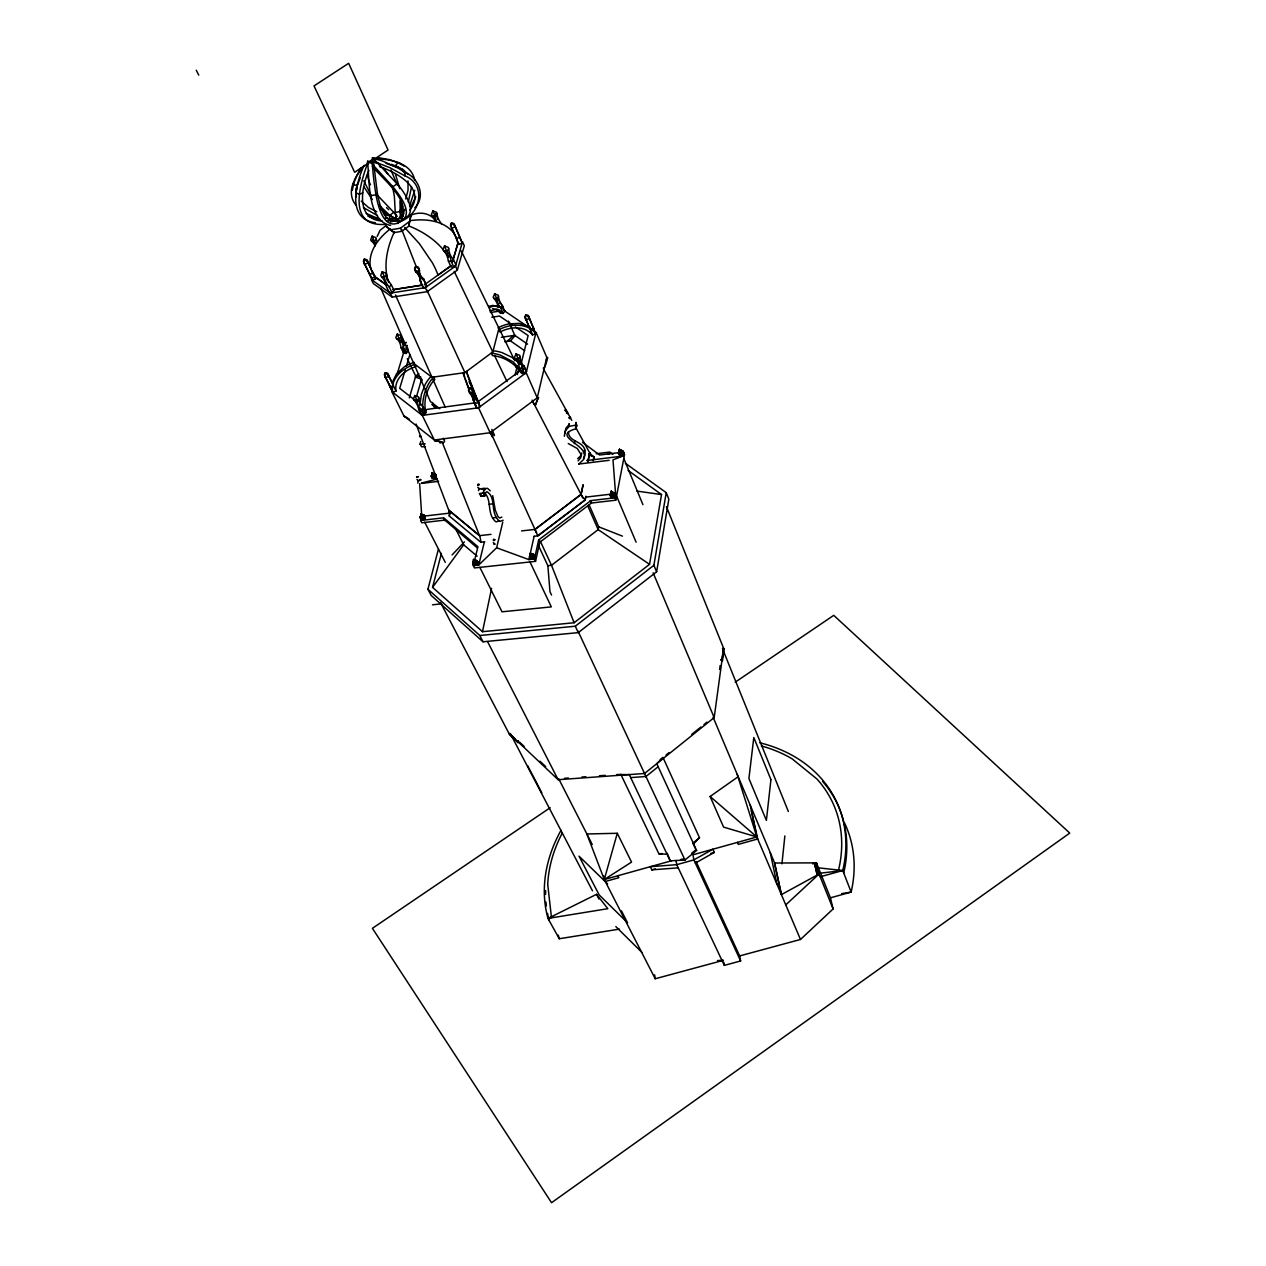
<?xml version="1.0" encoding="UTF-8"?>
<svg xmlns="http://www.w3.org/2000/svg" width="1266" height="1266" viewBox="0 0 1266 1266"><rect width="100%" height="100%" fill="white"/><g stroke="black" fill="none" stroke-linecap="round" stroke-linejoin="round"><path stroke-width="1.5" d="M611.51 497.047C609.263 496.604 611.589 489.356 612.728 493.265M564.335 436.295L565.111 431.152L568.481 427.18L569.32 423.651L568.481 427.18M565.063 433.494L565.839 428.351L569.209 424.379M408.728 226.218L411.007 215.014L408.728 226.218L401.908 231.298L394.153 232.612L390.577 229.842L400.436 228.181L408.791 221.961M503.14 520.231L500.038 521.45A18.832 6.52 82.7 0 1 497.301 518.87C490.702 511.021 496.114 497.079 486.872 491.699L485.321 492.996L484.878 495.892L481.08 496.383L481.112 494.642M568.481 431.564C567.864 442.388 584.512 440.631 585.05 451.551A18.642 12.85 14.4 0 1 584.338 456.63L583.484 458.118M531.071 557.341C527.89 551.865 533.651 553.812 534.315 558.021A2.01 1.361 -24.8 0 1 531.419 559.018M532.036 558.132L530.501 553.163L534.553 555.568M424.648 518.569C420.17 513.505 421.246 512.952 424.933 517.019M435.868 477.266L432.117 472.566L432.212 474.766A2.405 1.519 -26 0 0 432.292 477.329A2.405 1.519 -26 0 0 435.757 475.652A2.405 1.519 -26 0 0 433.763 474.022L432.102 472.756L434.191 478.295M419.932 405.088L421.325 394.501L425.186 384.484A31.413 19.306 -79.6 0 1 430.946 376.54L433.747 377.046L434.792 379.42C426.642 388.092 423.034 401.132 425.93 412.716L424.031 415.153L421.246 414.615L418.191 407.209A18.737 9.321 38.3 0 0 414.14 400.151L413.855 399.882A3.181 2.548 -15.7 0 1 413.333 398.901L414.837 395.483L416.957 400.673A15.366 7.723 37.9 0 0 421.451 409.868L424.031 415.153C421.214 405.104 423.271 394.137 427.987 384.991A31.428 19.291 -79.6 0 1 433.747 377.046M352.296 190.248L354.543 179.851L360.699 168.172M356.664 190.027L356.933 186.118M411.577 186.751L408.301 202.085M432.497 473.231C431.39 478.406 435.9 471.443 431.991 474.687M432.212 473.975L434.808 474.054M431.991 472.724L432.703 474.323L432.64 473.199M421.277 515.341C424.474 518.111 418.666 512.224 422.243 518.3A2.342 1.503 -26.6 0 0 424.601 516.132A2.342 1.503 -26.6 0 0 422.528 514.993L420.977 513.79L421.119 515.468A1.836 1.171 -26.6 0 0 421.515 517.557A1.836 1.171 -26.6 0 0 423.904 515.642A1.836 1.171 -26.6 0 0 421.167 515.499C420.439 512.303 421.673 516.496 422.733 515.009L422.971 515.816A2.469 1.583 -26.6 0 1 425.107 517.319A2.469 1.583 -26.6 0 1 421.926 519.329A2.469 1.583 -26.6 0 1 420.913 517.114L421.546 514.819M534.537 556.375L534.553 555.552A2.548 1.709 -24.8 0 0 530.596 555.236L530.865 554.508M566.646 413.048A2.421 1.519 -23 0 0 566.662 411.45L566.646 412.257A2.073 1.313 -23 0 1 566.867 413.127M423.255 516.876A1.931 1.234 -26.6 0 1 424.949 517.604A1.931 1.234 -26.6 0 1 423.667 519.361A1.931 1.234 -26.6 0 1 421.531 519.25C419.758 513.68 422.274 515.183 421.087 513.806L422.021 514.993M781.945 863.839L784.873 835.908M404.978 344.7L405.658 342.627M363.817 165.83C355.588 184.235 346.567 219.081 375.448 222.753M368.897 170.419C361.301 187.51 355.382 219.461 382.253 221.044M719.626 669.445L720.132 665.615M509.359 733.552L558.132 779.698L644.552 773.494L714.182 717.585L723.614 648.255L722.459 648.603L723.566 648.509M722.126 658.383L723.392 649.411M722.475 660.852L720.924 659.887L722.475 660.852L724.041 649.331L666.422 506.701M684.463 860.025L684.605 859.06L681.108 859.266M699.497 837.744L692.85 843.172L693.578 843.821L699.497 837.744L662.988 757.464L656.785 763.683L696.616 850.451L684.969 860.01L670.22 860.848L667.229 853.284M420.454 479.387L418.587 481.143L416.941 479.403M578.657 464.211L583.642 459.431A18.658 12.834 14.4 0 0 584.338 454.352C583.389 443.875 552.103 435.551 575.998 428.747L575.951 422.401L576.726 425.93L574.922 425.566M614.944 496.225L611.241 491.319L610.687 494.816M645.438 776.549L645.597 775.567L646.325 776.216M644.03 773.542L644.188 772.561M438.432 549.112L427.924 589.244L431.184 595.447L483.026 641.783L578.277 632.62L656.627 571.805L668.844 499.184L666.232 492.664L625.436 463.324M656.627 571.805L653.889 565.301L666.232 492.664M441.407 553.384L432.561 587.361L482.504 631.702L574.115 622.745L649.537 564.32L661.532 494.563L628.063 470.398M392.238 382.538L396.527 373.85L404.202 366.934A31.001 24.814 -15.9 0 1 414.188 362.377M477.235 547.877L444.841 520.104L421.8 522.795L420.629 520.5L443.686 517.794L477.947 546.738L473.278 565.617L474.449 567.943L535.55 561.36L539.775 542.291L591.428 503.029L615.751 500.197L614.738 497.807L615.545 493.613L612.997 459.827L622.825 456.077L623.6 452.041L599.609 455.016L582.455 442.261M615.751 500.197L624.581 454.431L623.6 452.041M589.006 504.628L598.707 526.83L598.169 529.631L551.501 565.285L547.861 565.68L538.382 545.393M591.364 503.393L590.399 500.656L614.738 497.807M533.872 536.357L537.813 535.85L585.161 499.928L585.731 497.127L615.545 493.613M593.374 459.716L593.912 457.073L589.165 453.608M521.576 530.897L534.964 529.425L581.062 494.405L583.009 484.941M587.709 462.232L589.655 452.769L575.555 427.18M490.907 432.909L534.948 529.378A19.924 1.139 67.9 0 1 537.797 535.914L585.161 499.928L585.936 496.209M593.232 460.792L593.991 457.073A19.338 14.812 -21.4 0 1 589.798 452.737L587.82 462.217M482.504 631.702L491.588 588.326M583.088 484.941L581.11 494.42L582.613 497.839M414.742 190.28L409.583 205.962M415.786 196.8L410.864 206.944M404.851 209.175L401.48 219.097L402.81 215.853M535.55 561.36L534.426 559.002L538.667 539.933L590.32 501.02M473.278 565.617L478.722 565.032L496.636 547.782L528.887 559.604L534.125 536.262M493.914 544.507L494.31 543.557M537.243 397.856L546.77 357.376L536.024 332.278L526.197 372.71L537.243 397.856L490.148 432.735L434.349 440.014L403.965 416.023L391.811 391.621L422.274 415.375L434.349 440.014M496.636 547.782L502.76 522.162M478.722 565.032L484.387 541.895M514.977 375.29L517.319 365.842M517.272 374.578L518.68 368.912L515.468 366.649M521.07 363.943L528.128 335.553L515.389 326.897M583.927 452.642L584.639 449.841M574.353 443.606L575.065 440.805M575.998 428.747L576.837 425.202M484.767 541.848L480.843 542.291L449.256 515.99L450.205 512.319M413.713 363.389L431.975 377.284L464.939 372.615L492.806 351.932L498.978 328.258L461.188 250.779M425.423 446.661L421.673 446.819L420.059 444.192L420.787 441.454M420.629 520.5L421.372 517.762M671.534 860.769L604.278 879.538L586.87 833.977L617.286 833.281L604.278 879.538L655.218 978.76L723.392 960.324L717.505 960.562M432.117 474.576L431.516 476.633L432.671 478.057M457.311 270.149L464.321 245.81L462.533 241.743L455.491 266.082L425.344 287.619L390.292 293.111L371.397 279.58L373.328 283.568L392.223 297.13L427.228 291.671L457.311 270.149L455.491 266.082M457.754 243.737L452.468 261.888L457.754 243.737A30.495 25.605 -17.8 0 0 456.852 239.242M416.688 395.957L421.61 379.12L415.311 377.141L416.213 375.606L420.945 377.157M409.314 397.872L415.723 376.097L418.856 373.818M473.88 560.917L475.557 561.36A2.548 1.693 -26.1 0 1 477.773 563.196A2.548 1.693 -26.1 0 1 474.085 564.984C471.807 561.487 474.022 557.214 477.63 561.819M360.319 177.62L355.841 189.235L356.221 196.99M405.326 369.672L399.708 388.361L414.821 400.056M406.449 365.937L409.82 354.717M397.318 373.486L403.917 351.742M484.878 495.892L483.121 493.044L484.593 488.265L480.795 488.755M395.657 221.234L396.021 214.998L396.321 219.176L399.66 218.607M377.173 236.441L380.069 230.285L385.893 225.759M392.935 220.98L389.153 218.876L390.181 215.726L384.453 214.413M397.445 222.041C419.663 217.926 428.351 185.137 404.661 175.721L405.69 172.587L398.537 168.346L382.364 160.94L372.267 158.028L374.926 158.614L373.043 158.978L375.195 160.133C371.255 153.803 372.489 166.827 372.821 169.834C373.359 176.385 374.119 182.905 375.163 189.378C376.698 201.531 382.68 232.501 400.23 221.756L397.445 220.237L390.434 221.946M405.737 198.952L408.032 190.264L408.016 180.896M390.593 225.411C366.998 221.234 369.561 178.569 367.631 162.665M353.831 181.813C350.112 189.409 350.334 198.873 356.189 205.361M357.724 183.301L357.044 185.2L352.739 184.931L357.186 175.151L364.149 165.34M402.208 216.486L401.132 218.939M546.342 360.019C549.95 351.125 545.124 367.377 544.333 367.884L543.288 368.169M612.317 492.822L611.304 491.303L613.124 497.396M613.124 493.598L612.016 492.3M368.169 164.358L369.435 161.557L373.581 158.582C389.105 159.073 411.007 161.874 414.726 180.152M619.565 454.921C617.428 449.81 620.91 447.531 622.967 454.178M533.35 555.948A1.915 1.282 -24.8 0 0 531.831 554.239C527.289 556.344 535.787 556.075 531.134 553.733M401.338 218.322L403.648 213.432L402.999 216.28M394.486 231.662C387.823 245.778 383.946 261.951 387.143 277.491A30.748 19.433 -82.6 0 0 388.599 282.207M473.104 562.088C473.848 559.066 475.715 560.047 473.769 561.107M421.103 515.389L421.056 515.99A2.437 1.567 -26.6 0 0 421.625 518.68A2.437 1.567 -26.6 0 0 424.806 516.101A2.437 1.567 -26.6 0 0 421.167 515.927M402.651 206.152L399.819 211.074L402.968 212.451M431.627 475.051L433.51 473.737M407.367 345.428L405.911 348.245L406.212 353.467L403.569 353.008L401.037 347.786A14.781 9.4 -80.6 0 0 396.638 338.702L396.353 338.433A3.07 2.516 -15.4 0 1 395.847 337.468L397.16 334.208L399.281 339.161A14.796 9.384 -80.6 0 1 403.68 348.229L406.212 353.467L408.079 351.125L407.573 347.612M409.852 210.093C426.8 188.713 397.002 172.651 379.594 166.526M414.821 207.782C425.993 196.547 418.856 178.49 405.69 172.587M442.356 442.23L440.125 442.989L438.416 440.932M432.561 587.361L463.657 544.823L455.713 528.903M399.534 221.376L397.92 221.977M521.766 373.375L519.392 367.979A18.927 11.204 -80.2 0 0 515.262 358.61L514.977 358.341A3.197 2.564 -19.7 0 1 514.502 357.329L515.99 353.958L519.566 355.224A3.197 2.564 -19.7 0 1 519.978 356.252L519.994 356.648A15.303 8.957 -80.6 0 0 524.108 366.016L526.482 371.413L524.63 373.866L521.766 373.375C515.183 363.722 504.264 356.664 492.521 355.635L491.398 353.293L493.281 350.872A31.476 16.727 37.5 0 1 502.317 352.739L511.812 357.297L520.294 363.864M524.599 367.124L522.731 369.577A31.144 18.436 -80 0 0 521.924 366.554L521.671 365.605A18.958 11.188 -80.2 0 0 518.126 359.101L516.069 353.847L516.639 355.018M506.178 342.231L513.173 335.648M519.994 356.648L518.126 359.101L515.262 358.61M494.674 293.839L498.092 295.168A3.086 2.532 -20 0 1 498.503 296.181L498.519 296.56A18.262 10.144 38.2 0 0 500.94 303.46L504.897 311.151L503.124 313.43L500.339 313.003L496.193 309.363L492.632 308.603M421.451 409.868L423.35 407.43A15.35 7.738 38 0 1 418.872 398.236L418.84 397.856A3.181 2.548 -15.7 0 0 418.381 396.844L414.757 395.593L415.707 396.923M489.689 310.835L497.237 309.205L503.124 313.43L500.798 308.097L502.57 305.818M424.157 412.938L422.274 415.375L478.532 407.779L526.197 372.71M425.075 411.767L426.911 409.409L474.956 402.889M418.872 398.236L416.957 400.673L414.14 400.151M498.519 296.56L496.731 298.839L493.677 298.159A3.086 2.532 -20 0 1 493.202 297.162L494.626 293.807M418.271 480.368L417.812 483.137M397.872 334.968L397.223 334.113L400.689 335.443A3.07 2.516 -15.4 0 1 401.148 336.44L399.281 339.161L396.638 338.702M501.922 517.114L499.722 517.968A13.388 4.637 82.8 0 1 497.775 516.132L495.307 510.214L492.696 495.702M499.405 520.69L496.288 521.909A18.816 6.552 82.7 0 1 493.534 519.345C487.252 511.401 491.794 499.12 484.055 492.316M453.877 267.253L455.855 264.816L453.26 259.008A15.888 9.748 -82.9 0 1 448.718 248.896L448.702 248.468A3.307 2.769 -18.5 0 0 448.243 247.361L444.508 245.921L443.021 249.544A3.307 2.769 -18.5 0 0 443.543 250.636L443.844 250.937A19.639 12.201 -82.4 0 1 448.386 261.049L451.012 266.857L453.877 267.253L451.266 261.445A19.655 12.201 -82.4 0 0 446.724 251.333L444.524 245.873L445.015 246.648M618.963 451.503L619.533 453.465A2.152 1.393 -22.1 0 0 620.467 455.285A2.152 1.393 -22.1 0 0 623.268 453.924A2.152 1.393 -22.1 0 0 622.065 452.263M448.718 248.896L446.724 251.333L443.844 250.937M392.049 292.857L394.027 290.436L391.289 284.692A15.952 8.482 39.8 0 1 386.526 274.706L386.494 274.295A3.292 2.754 -15.4 0 0 386.003 273.187L382.221 271.779L380.781 275.323A3.292 2.754 -15.5 0 0 381.335 276.399L381.652 276.7A19.465 10.207 40.1 0 1 386.431 286.686L389.184 292.414L392.049 292.857L389.295 287.113A15.967 8.466 39.8 0 1 384.516 277.112L382.205 271.715L382.933 272.744M389.295 287.113L391.289 284.692M386.526 274.706L384.516 277.112L381.652 276.7M532.638 559.176L532.021 558.148M376.287 239.1L374.277 241.474L371.223 240.809A3.228 2.722 -15.2 0 1 370.685 239.749L372.109 236.156L375.765 237.612A3.228 2.722 -15.1 0 1 376.255 238.688L376.287 239.1A19.037 12.169 -83.3 0 0 376.714 241.126M372.536 239.923L371.539 241.11A15.572 10.081 -82.8 0 1 375.053 246.015M404.661 175.721L389.691 167.587L372.362 160.94L373.802 164.548L377.363 193.271L376.081 194.742L370.97 195.629M401.544 218.796L402.272 217.974M479.134 488.36L478.485 490.67M475.763 565.285L475.035 564.367M611.177 491.335L612.269 492.474A1.883 1.25 -22.5 0 1 614.089 493.234A1.883 1.25 -22.5 0 1 612.934 494.943A1.883 1.25 -22.5 0 1 610.734 494.864A1.883 1.25 -22.5 0 1 612.238 492.569L612.554 492.822A2.516 1.677 -22.5 0 1 614.706 494.959A2.516 1.677 -22.5 0 1 611.763 496.414A2.516 1.677 -22.5 0 1 610.196 494.816A2.516 1.677 -22.5 0 1 612.554 492.854M611.399 492.775L611.098 493.424A2.421 1.598 -22.5 0 0 611.7 496.019A2.421 1.598 -22.5 0 0 614.754 493.471A2.421 1.598 -22.5 0 0 610.972 493.313L612.712 493.297M612.158 492.996L611.304 493.075M613.092 493.645L611.082 494.088L611.573 492.395M619.66 450.728L618.947 451.519M452.089 554.935L464.4 541.911M566.472 412.431L566.472 412.431A1.899 1.203 -23 0 1 566.677 413.238M433.589 474.465L432.212 474.766M422.876 519.535L422.227 518.3A2.342 1.503 -26.6 0 1 420.154 517.161A2.342 1.503 -26.6 0 1 422.496 515.025L421.087 516.022M477.868 484.387C476.285 487.078 481.571 483.913 478.231 484.182M419.647 435.646L419.632 436.754L420.961 436.2M696.063 861.529L739.66 955.925L800.476 939.467L833.107 908.956L830.433 897.831L816.412 862.858L814.418 862.858L817.219 875.043L819.07 874.015L816.412 862.858L774.476 863.032L781.391 894.619L819.07 874.015L833.107 908.956M785.759 904.889L819.07 874.015M406.149 342.279L403.142 346.694L403.569 353.008M691.663 853.284L695.889 849.803L696.616 850.451M660.219 759.695L662.988 757.464M666.027 755.027L669.065 752.59M691.837 734.296L700.953 726.985M703.991 724.548L707.029 722.111M658.162 766.705L645.961 776.517L630.674 777.593M578.087 460.871L580.493 458.086A13.261 9.131 14.3 0 0 580.983 454.478L577.296 448.496L568.26 443.543M517.493 741.686L518.348 741.021M440.426 602.394L509.723 734.866L517.952 742.572L518.807 741.908L517.572 740.752M390.355 228.861C379.214 237.502 368.659 250.478 370.163 265.417A30.463 25.557 -16.3 0 0 376.16 277.602L386.921 285.309L376.144 277.602M509.423 734.138L510.261 733.473L510.736 734.359M427.924 589.244L479.814 635.5L575.286 626.227L653.889 565.301M438.147 441.201C428.494 440.995 441.296 439.903 443.1 443.147L444.619 441.328L443.274 438.242M478.437 401.464L519.202 371.508M402.224 216.106L398.173 219.05C415.77 204.934 381.81 178.3 372.331 166.273M379.088 205.171L389.738 215.315L393.773 212.371L397.207 216.375M373.676 165.656L392.919 186.782L397.049 183.792C404.234 191.704 419.995 214.492 402.319 218.986M401.243 217.736L400.183 218.512L400.388 210.061L401.053 211.469M424.458 284.755L451.408 265.512L437.957 275.118A33.233 8.704 54.9 0 0 432.339 262.742L419.299 243.547L404.614 227.453M800.476 939.467L756.846 836.968L723.582 827.109L710.115 796.488L737.999 776.818M369.213 162.048L367.631 163.156C359.829 184.599 346.821 227.374 385.655 224.351M550.14 807.74L372.41 928.326L551.549 1202.7L1069.738 833.091L833.74 615.339L735.23 682.168M367.377 163.789L354.654 172.271L314.015 85.914L348.656 63.3L388.061 150.021L375.322 158.503M530.802 554.65L531.799 554.239M619.834 449.936L622.698 450.949L623.188 452.31M473.12 562.072L474.212 563.56A1.994 1.329 -26.1 0 0 474.861 565.332A1.994 1.329 -26.1 0 0 477.472 564.066L473.5 559.445L475.066 564.367M474.07 560.411L473.69 560.949A1.899 1.25 -26.1 0 0 474.164 563.259A1.899 1.25 -26.1 0 0 476.617 561.234A1.899 1.25 -26.1 0 0 473.753 561.075L474.718 561.708L475.051 560.537M432.386 474.133L432.735 473.911A1.804 1.139 -26 0 1 434.982 474.687A1.804 1.139 -26 0 1 432.466 476.269A1.804 1.139 -26 0 1 432.292 474.307M537.512 399.439C540.851 393.615 535.423 402.477 536.183 404.519L533.983 404.25L532.511 401.195M695.335 863.08L714.309 852.429L712.869 849.233L693.863 859.899L676.724 864.678L650.281 866.704L651.816 869.853L678.228 867.843M577.66 458.688L581.189 455.285A13.246 9.131 14.3 0 0 581.759 452.911M489.372 307.86C494.389 304.267 501.842 305.723 504.897 311.151M536.104 403.221L536.974 400.958M619.47 929.117L559.24 938.739L547.988 918.42L596.523 894.334L607.854 908.687L547.988 918.42A156.082 122.849 -24.8 0 1 561.012 830.306M485.115 489.72L481.207 489.119L487.489 488.296L490.274 490.86M409.773 215.821C417.827 211.517 428.984 212.182 434.808 219.841M451.867 228.56A19.528 0.807 67.6 0 1 456.346 238.641L458.909 244.449L462.28 243.056L454.51 224.747A3.292 2.026 -83.3 0 0 454.051 223.623L451.471 222.895L451.123 227.215A3.292 2.026 -83.3 0 0 451.63 228.291L455.222 226.804A3.292 1.836 40.1 0 0 454.763 225.712L451.487 222.927L450.427 225.126A3.292 1.852 40.1 0 0 450.933 226.234L451.202 226.598M369.561 274.58L372.916 273.187L375.67 278.9L372.315 280.292L369.561 274.58A15.825 1.329 67.3 0 0 364.766 264.673L364.212 262.663A19.227 1.583 67.3 0 0 365.083 264.626M456.346 238.641L459.716 237.248M372.315 280.292L371.761 278.283L375.116 276.906L372.362 271.193M415.39 270.117L416.008 272.127A19.528 16.252 -16.2 0 1 420.692 282.191L423.382 287.968L426.864 286.527L423.54 278.726A15.888 13.246 -17.8 0 1 418.872 268.661L418.793 268.202A3.339 2.089 -82.5 0 0 418.302 267.094L415.644 266.414L414.568 268.645A3.339 1.804 39.8 0 0 415.106 269.737L415.39 270.117A19.512 16.236 -16.1 0 1 416.087 270.797M390.165 387.127L393.394 385.814L395.989 391.052L392.776 392.365L390.165 387.127A15.097 1.44 67.5 0 0 385.639 378.043L384.817 375.638A3.133 1.567 38.8 0 1 384.294 374.641L385.196 372.742L387.76 373.217A3.133 1.994 -80 0 1 388.235 374.23L388.884 376.714A15.097 1.408 67.5 0 1 393.394 385.814M527.985 324.27L530.232 329.54L533.477 328.211L528.666 316.437A3.149 1.852 -81.3 0 0 528.254 315.392L525.881 314.838L524.757 316.832A3.149 1.741 37.9 0 0 525.216 317.845L525.881 319.174M468.705 388.852L465.334 379.753A31.634 1.899 67.7 0 1 463.087 372.9L466.442 371.524L480.051 406.655L476.665 408.032L473.5 400.578A18.927 15.018 -17.1 0 0 471.015 393.267M469.164 391.289L468.895 390.941A3.228 1.677 37.7 0 1 468.404 389.912L469.464 387.997L469.116 392.159A3.212 1.946 -79.9 0 0 469.607 393.156L473.199 391.685A3.212 1.662 37.7 0 0 472.756 390.672L469.528 387.966L472.028 388.425A3.228 1.946 -79.9 0 1 472.487 389.453L473.231 391.985A15.429 12.249 -18.4 0 0 477.567 401.29L480.051 406.655L478.421 402.414M478.073 402.382L474.687 403.775A31.049 24.592 -16.6 0 0 474.07 400.958L474.022 400.831M400.388 221.645C414.789 214.065 399.486 195.091 392.919 186.782M362.804 192.891L359.196 194.22L356.062 192.843M621.068 451.44C618.631 447.784 619.897 453.798 620.973 450.585M619.849 450.395L619.517 449.446L620.071 451.076L620.039 450.269M611.652 492.711L612.507 492.537M531.229 554.935C529.251 550.71 532.638 556.676 531.309 553.812M421.372 483.09L437.387 479.007M488.771 306.309L493.107 305.391L498.488 307.052M812.677 863.903L816.412 862.858L819.007 874.078M680.269 860.279L685.317 859.725M605.275 881.5L618.821 877.718L617.824 875.755M651.816 869.853L655.345 868.872M710.701 853.426L714.309 852.429M820.273 876.784L842.76 870.517L851.148 892.087L830.749 897.736M547.988 918.42L553.511 916.885M477.361 564.256L477.535 564.209A1.994 1.329 -26.1 0 0 476.491 562.405M530.802 554.239L529.9 557.341L531.071 558.702M473.927 564.984L474.164 564.921A2.548 1.693 -26.1 0 1 474.022 562.104M676.028 860.516L676.724 864.678L724.31 965.372L740.626 960.973L739.66 955.925M421.341 519.282L421.578 519.234A1.931 1.234 -26.6 0 1 421.404 518.443M432.466 478.026L432.703 477.978A1.899 1.203 -26 0 0 435.963 476.823M568.592 426.452L575.239 425.218M367.156 162.143L372.267 161.225M390.909 218.369L396.321 219.176L395.261 212.371L400.262 211.517L399.945 200.819M838.931 871.135L842.76 870.517A156.082 122.849 -24.8 0 0 759.837 742.794M841.668 893.606L851.148 892.087A154.405 122.77 -24.8 0 0 844.469 822.805M393.077 289.708L422.607 285.04L393.109 289.677M490.385 312.512L500.038 311.056M491.841 317.212L499.548 316.057L512.224 324.729M501.352 337.278L514.756 335.316L527.558 344.146M504.723 341.725L510.467 340.886L524.678 350.745M387.285 221.012L392.112 220.347L388.978 218.955L392.539 220.078M410.2 220.601C424.711 218.67 441.692 220.094 452.342 231.282A30.495 25.605 -17.8 0 1 456.346 237.818M483.121 493.044L479.323 493.534L481.08 496.383M480.684 496.019L484.482 495.528M489.119 504.279L492.885 503.789M596.159 453.75L609.737 452.057L612.886 454.304M586.712 460.539L622.825 456.077M492.68 517.936L496.446 517.462M421.531 483.422L438.622 481.317M578.752 464.052L609.183 460.302M819.561 873.271L842.76 870.517L817.029 867.685M423.635 516.18L450.016 513.078M416.039 424.031L448.734 510.166L479.545 535.645L491.002 534.347M528.887 559.604L534.426 559.002M432.481 604.8L441.581 603.85M619.438 449.446L620.562 450.348M620.245 450.459C622.761 452.595 617.998 452.279 619.644 449.256M620.229 451.677L619.39 449.319M612.269 492.553L611.351 491.43L612.301 492.411M495.228 544.158L493.297 542.703M508.41 341.06L510.467 340.886L515.23 335.458M473.737 559.493L475.747 561.329L473.579 562.104M564.478 778.289L568.371 778.004M581.949 777.023L585.841 776.754M599.419 775.773L605.243 775.362M616.89 774.523L629.249 774.602L670.22 860.848M420.059 444.192L425.154 443.86M620.767 774.238L658.874 853.775L662.213 853.585M419.821 479.64L421.103 479.893M658.874 853.775L667.087 854.249M409.472 419.299L403.965 416.023L406.956 418.002M378.012 157.633L389.691 159.674L401.211 163.915M435.583 213.653L437.007 213.827A19.212 10.84 40.1 0 0 441.486 223.845M436.454 221.059A19.227 10.824 40.1 0 1 435.093 216.154L432.877 210.884L431.421 214.413A3.228 2.738 -18.7 0 0 431.928 215.489L435.093 216.154L436.992 213.416A3.228 2.738 -18.6 0 0 436.533 212.308L432.845 210.836L433.478 211.944M479.545 489.182L477.788 487.347M448.386 261.049L451.266 261.445M636.893 491.081L661.532 494.563M379.12 219.635L367.979 216.249M524.108 366.016L522.035 365.668L522.668 366.317M401.037 347.786L403.68 348.229M519.392 367.979L522.257 368.469L524.63 373.866L512.952 361.76L500.434 355.176A31.492 16.711 37.5 0 0 491.398 353.293M376.904 157.981L380.338 158.82M372.267 158.028L375.559 158.614M620.277 450.237L621.1 450.554M421.974 410.944L419.173 410.421A30.606 15.176 38.4 0 0 418.413 407.969L418.413 407.969M434.808 474.054L435.646 474.418A2.31 1.456 -26 0 1 434.365 476.586A2.31 1.456 -26 0 1 431.564 476.617M386.067 163.33L402.461 168.995L408.206 174.518M531.467 554.049L532.337 554.318M473.547 559.588L473.547 562.072M372.948 162.19L378.803 163.662L380.227 166.764M369.878 161.969L372.932 162.665L374.04 167.397M385.323 217.989L389.153 218.876M565.57 410.437L566.377 410.817A2.39 1.503 -23 0 0 565.19 410.39M612.712 492.648L614.991 494.357M379.642 219.145L366.254 213.479M394.217 220.743L389.137 219.002M391.416 164.279L398.521 167.128M408.554 225.807C423.002 231.52 436.659 240.429 445.901 253.089M598.707 526.83L622.445 536.135M367.631 160.798L371.571 163.599M377.521 215.631L363.421 207.592M376.777 211.739L368.501 207.497L361.269 201.152M390.181 215.726L396.321 219.176L389.738 215.315M530.375 327.182L519.218 323.352L508.552 323.969A31.08 24.956 -19.6 0 0 498.155 327.783L499.975 332.088C509.881 326.612 524.662 325.409 532.543 334.92L535.787 333.591L533.239 329.461M611.241 491.525L611.225 492.79M649.537 564.32L598.169 529.631L587.693 505.735M503.9 310.471L526.387 325.742M619.296 453.165L619.739 453.608A1.962 1.282 -22.1 0 0 621.036 455.238A1.962 1.282 -22.1 0 0 623.188 453.212M589.228 453.608L593.991 457.073M404.44 166.321L398.03 162.602L395.34 165.814L399.281 167.682L405.025 173.189M439.761 408.712L430.408 401.544L380.844 288.332M431.864 404.55L436.533 408.143M390.039 229.368L385.544 225.902L394.153 232.612M449.256 515.99A19.243 14.67 -15.4 0 0 448.75 510.182L479.513 535.692A19.702 11.695 -76.8 0 1 480.843 542.291M463.657 544.823L477.155 556.201M474.291 560.332L473.5 559.445L474.038 560.031M710.115 796.488L756.846 836.968L692.945 854.787L693.863 859.899L740.626 960.973M393.773 212.371L376.287 194.062M388.251 215.742L380.259 208.384M531.435 554.239L530.581 553.305L531.214 554.935M519.788 742.367L524.108 746.402M539.949 761.214L545.709 766.595M515.294 739.075L511.195 735.245L592.504 890.853M386.51 207.608L388.741 209.745M607.585 883.842L579.005 856.148L599.198 894.951L627.54 922.724L621.464 910.887M615.814 926.57L641.846 952.317M383.835 168.457L387.807 173.853M530.486 331.375L532.543 334.92L530.232 329.54M397.049 183.792L373.707 158.851M372.346 199.569L363.88 186.703M417.036 376.73L416.213 375.606M621.242 455.127L620.245 451.661M524.741 368.865L526.482 371.413M371.223 195.613L363.801 180.753M530.881 555.869A2.579 1.725 -24.8 0 0 531.024 558.749A2.579 1.725 -24.8 0 0 534.743 556.961A2.579 1.725 -24.8 0 0 532.464 555.094L532.005 554.271A1.915 1.282 -24.8 0 0 530.201 556.613A1.915 1.282 -24.8 0 0 533.318 555.98M390.909 169.945L397.429 185.2M385.086 375.986A18.357 1.725 67.5 0 0 388.63 383.313L392.776 392.365C390.561 382.886 397.113 373.85 404.772 368.992A31.033 24.829 -15.9 0 1 414.773 364.418L415.802 366.744C405.294 369.593 393.884 379.072 395.989 391.052M543.589 369.15L571.789 420.344M501.368 304.156L501.447 304.283A30.004 16.743 38.1 0 0 503.045 306.91M517.145 741.085L517.952 742.572M596.523 894.334L598.945 899.002M527.653 765.693L541.785 792.753M510.245 734.628L510.704 735.514M532.1 400.119L581.062 494.405M388.931 383.867L388.978 383.978A29.973 2.801 67.5 0 0 390.134 386.146L390.703 388.203M479.814 635.5L483.026 641.783M532.195 554.397L530.549 555.173A2.548 1.709 -24.8 0 0 531.229 558.179A2.548 1.709 -24.8 0 0 534.505 555.457M558.67 778.701L592.251 844.501M196.262 70.216L198.762 75.137M487.584 641.64L558.132 779.698M424.711 522.193L445.268 562.357M443.559 518.3L444.714 520.611M494.895 294.234L496.731 298.839A18.278 10.144 38.2 0 0 500.798 308.097M448.75 510.182L450.411 513.505M479.877 567.358L502.001 611.81L551.311 606.889L530.011 561.962M617.286 833.281L631.544 862.099L604.278 879.538L603.787 876.04M372.995 237.533L372.157 236.156L374.277 241.474A15.588 10.081 -82.8 0 1 375.464 242.566M499.817 329.967L514.819 360.731M423.35 407.43L425.93 412.716M371.761 278.283L369.007 272.586A19.227 1.583 67.3 0 1 365.526 265.575M407.288 358.705L415.723 376.097M454.193 271.351L492.806 351.932M494.484 355.43L507.049 381.652M390.292 293.111L392.223 297.13M400.436 228.181L401.908 231.298M551.533 595.067L549.982 591.744L547.861 565.68M578.008 631.101L684.969 860.01M575.286 626.227L578.277 632.62M478.532 407.779L490.148 432.735M536.547 532.812L534.964 529.425L581.11 494.42A19.781 10.191 35 0 0 585.161 499.928M540.487 541.595L551.501 565.285L574.115 622.745M539.142 539.87L540.25 542.228M538.667 539.933L539.775 542.291M473.5 400.578L476.665 408.032L470.319 392.397M418.872 268.661L419.505 270.671A15.904 13.246 -17.8 0 0 424.173 280.736L426.864 286.527M425.344 287.619L427.228 291.671M472.835 393.425A15.414 12.233 -18.4 0 0 476.886 399.201L479.371 404.55M417.891 273.045A19.512 16.236 -16.1 0 1 420.059 280.166L423.382 287.968M463.087 372.9L464.179 375.274M692.85 843.172L695.129 848.157M491.825 429.396L494.468 435.615L492.3 431.928L490.369 433.194L492.553 436.881L490.622 432.212M426.927 290.136L464.939 372.615M468.99 381.43L478.738 402.556M454.779 234.796L451.645 227.627M498.851 329.793A31.112 24.972 -19.6 0 1 509.264 325.963C518.522 324.001 529.774 325.552 535.787 333.591L528.729 316.864M529.251 327.039L525.469 318.193M395.498 295.041L431.975 377.284M433.019 379.642L445.268 407.256M475.051 403.807L475.984 405.927M498.788 309.458L500.339 313.003M508.552 321.121L514.756 335.316M369.435 182.415L370.495 184.852M590.399 500.656L591.428 503.029M737.445 842.381L738.315 844.39L757.701 838.978L751.403 810.746M567.168 411.719L568.181 414.077M589.798 452.737L591.254 456.171M527.764 323.653L526.276 320.124M616.558 496.019L636.118 542.196M532.654 326.232L533.951 329.302L533.208 327.308M653.129 572.818L714.182 717.585M713.106 717.236L774.65 863.032L781.391 894.619M416.53 267.348L401.702 229.494M454.589 225.206L462.28 243.056M477.424 400.626L468.705 378.36A31.634 1.852 67.7 0 1 466.442 371.524M472.693 398.236L473.88 401.085M623.806 458.466L642.922 504.659M432.418 402.477L434.618 407.889M723.202 650.455L788.354 811.49M442.546 443.132L479.545 535.645M469.195 389.501L465.429 379.23M395.451 174.028L399.724 188.666M458.245 242.486L458.909 244.449M521.877 366.412L522.257 368.469M476.886 399.201L477.567 401.29M421.641 379.23L422.1 380.67M737.239 774.412L756.846 836.968L750.263 805.255M423.54 278.726L424.173 280.736M420.059 280.166L420.692 282.191M368.897 181.196L367.409 174.771M464.211 375.369L464.78 377.221M530.501 553.163L530.723 554.397M375.116 276.906L375.67 278.9M363.928 262.299A3.292 1.725 40.5 0 1 363.374 261.223L364.276 259.055L366.982 259.72A3.276 2.121 -82.7 0 1 367.488 260.828L368.137 263.265A15.825 1.298 67.3 0 1 372.916 273.187M420.502 411.656L421.246 414.615M432.197 474.497A2.31 1.456 -26 0 0 431.69 475.035L432.307 476.332A2.247 1.424 -26 0 0 432.181 477.868A2.247 1.424 -26 0 0 434.38 478.105A2.247 1.424 -26 0 0 436.184 476.459M814.418 862.858L817.219 875.043M392.428 186.086L394.359 196.246L395.261 212.371M770.266 852.635L776.96 884.238M377.363 193.271C379.389 203.177 383.313 224.414 397.445 220.237L397.967 223.528M723.725 962.144L724.31 965.372M400.262 211.517L401.069 216.613M654.617 974.852L655.218 978.76M547.798 885.061L551.375 916.742M419.632 483.659L421.752 516.401M401.259 200.186L401.607 210.757M477.535 561.708A2.532 1.677 -26.1 0 1 474.275 564.399A2.532 1.677 -26.1 0 1 473.721 561.487A2.532 1.677 -26.1 0 1 477.535 561.708L477.646 562.294M474.18 402.683L473.895 400.088A18.943 15.018 -17.1 0 0 469.844 393.378M566.63 413.064L566.646 413.412A2.247 1.408 -23 0 0 566.677 411.909M559.24 938.739A154.405 122.77 -24.8 0 1 558.29 935.115M822.615 781.438A155.892 122.849 -24.8 0 1 843.71 872.97M549.27 920.746A155.892 122.849 -24.8 0 1 547.529 913.419M546.326 905.886A155.892 122.849 -24.8 0 1 545.947 902.072M545.599 894.397A155.892 122.849 -24.8 0 1 545.63 890.568M838.535 870.043A152.142 119.732 -24.6 0 0 816.95 779.001L792.168 758.872A152.157 119.716 -24.8 0 0 761.372 745.959M547.719 884.443A152.142 119.732 -24.6 0 1 562.183 833.25M446.851 254.513A30.764 16.806 39.9 0 1 448.512 257.346M420.803 277.064A30.859 1.852 67.4 0 1 418.73 272.427M448.702 256.84A15.872 9.748 -82.9 0 1 448.211 256.128M447.341 254.498A15.872 9.748 -82.9 0 1 446.977 253.611M519.725 363.959A15.287 8.957 -80.6 0 1 518.854 362.582M518.49 361.791A15.287 8.957 -80.6 0 1 517.857 360.082M404.519 344.827A18.072 11.362 -81.1 0 1 401.164 336.819M375.274 244.417A19.022 12.185 -83.3 0 1 374.894 243.563M374.23 241.727A19.022 12.185 -83.3 0 1 373.961 240.746M400.531 342.39A18.056 11.362 -81.1 0 1 399.787 340.839M392.523 383.202A18.357 1.693 67.5 0 1 388.33 374.657M370.542 267.68A19.227 1.551 67.3 0 1 367.583 261.271M386.921 279.406A19.449 10.223 40.2 0 1 387.301 280.261M418.318 400.911A18.721 9.337 38.3 0 1 418.761 401.702M419.521 403.253A18.721 9.337 38.3 0 1 420.09 404.772M472.535 391.685A15.414 12.233 -18.4 0 1 472.566 389.896M469.828 391.906A18.927 15.018 -17.1 0 1 470.446 392.571M416.751 271.51A19.512 16.236 -16.1 0 1 417.337 272.269M493.946 298.428A14.749 8.087 38.6 0 1 498.013 306.989M432.228 215.79A15.524 8.625 40.5 0 1 435.156 220.078M436.074 216.027A15.509 8.64 40.5 0 1 436.596 216.897M437.498 218.622A15.509 8.64 40.5 0 1 437.846 219.493M498.013 299.346A14.733 8.102 38.6 0 1 498.836 300.944M499.405 302.511A14.733 8.102 38.6 0 1 499.595 303.27M533.461 555.932A2.2 1.488 -24.8 0 1 534.616 557.768A2.2 1.488 -24.8 0 1 531.72 559.176A2.2 1.488 -24.8 0 1 530.913 557.167L531.071 557.325A2.01 1.361 -24.8 0 0 531.008 558.717M533.413 555.552A2.39 1.598 -24.8 0 1 534.521 557.736A2.39 1.598 -24.8 0 1 531.103 558.923A2.39 1.598 -24.8 0 1 531.166 556.328M533.382 556.154A2.01 1.361 -24.8 0 1 534.315 558.005M476.522 561.788A2.358 1.567 -26.1 0 1 477.567 563.971A2.358 1.567 -26.1 0 1 474.18 565.142A2.358 1.567 -26.1 0 1 474.307 562.563M473.104 561.819A2.421 1.614 -26.1 0 1 476.269 560.506A2.421 1.614 -26.1 0 1 476.981 562.69M423.287 516.67A2.121 1.361 -26.6 0 1 425.139 517.794A2.121 1.361 -26.6 0 1 422.812 519.661A2.121 1.361 -26.6 0 1 421.23 518.316M423.16 516.306A2.279 1.472 -26.6 0 1 425.17 517.145A2.279 1.472 -26.6 0 1 423.651 519.234A2.279 1.472 -26.6 0 1 421.119 519.107A2.279 1.472 -26.6 0 1 420.898 518.095M432.877 474.085A2.31 1.456 -26 0 1 435.536 474.323M436.153 476.728A2.073 1.313 -26 0 1 432.497 478.01A2.421 1.535 -26 0 1 432.561 475.399M432.307 477.599A2.073 1.313 -26 0 1 432.355 477.108M435.836 476.712A2.421 1.535 -26 0 1 432.355 477.931M431.516 476.617A2.31 1.456 -26 0 1 431.627 475.051M565.032 410.168A2.295 1.456 -23 0 1 566.424 411.007M565.206 410.2A1.788 1.124 -23 0 1 565.775 410.785M566.646 411.276A2.39 1.503 -23 0 1 566.63 411.814M622.017 451.883A2.31 1.503 -22.1 0 1 623.204 453.877A2.31 1.503 -22.1 0 1 619.849 455.048A2.31 1.503 -22.1 0 1 619.834 452.642M621.97 452.468A1.962 1.282 -22.1 0 1 622.54 452.579M621.907 451.361A2.5 1.63 -22.1 0 1 623.204 453.513A2.5 1.63 -22.1 0 1 619.58 454.779A2.5 1.63 -22.1 0 1 619.549 452.184M620.862 454.162A2.485 1.614 -22.1 0 0 623.22 451.946A2.485 1.614 -22.1 0 0 620.831 450.807A2.485 1.614 -22.1 0 0 618.441 453.054A2.485 1.614 -22.1 0 0 620.831 454.193M613.013 493.962A2.358 1.567 -22.5 0 1 615.292 495.196A2.184 1.456 -22.5 0 1 612.791 497.427A2.184 1.456 -22.5 0 1 611.32 495.497M613.124 494.341A2.184 1.456 -22.5 0 1 614.485 494.405M615.292 495.196A2.358 1.567 -22.5 0 1 612.791 497.269A2.358 1.567 -22.5 0 1 610.813 495.797M614.991 495.766A1.994 1.329 -22.5 0 1 612.475 497.38M611.889 497.269A1.994 1.329 -22.5 0 1 611.462 495.607M613.693 493.376A2.548 1.693 -22.5 0 1 615.118 495.417A2.548 1.693 -22.5 0 1 611.795 497.032A2.548 1.693 -22.5 0 1 610.75 494.8M611.288 494.215A2.548 1.693 -22.5 0 1 612.032 493.74M416.577 477.124L418.397 476.633L416.577 477.124M611.288 492.173L611.114 491.382L611.288 492.189M363.801 261.397L363.975 263.36A3.276 2.121 -82.7 0 0 364.513 264.42L368.074 262.932A3.292 1.725 40.5 0 0 367.583 261.856L364.291 259.087L363.801 261.397M384.737 375.005L384.896 376.841A3.133 1.994 -80 0 0 385.402 377.806L388.836 376.398A3.133 1.567 38.8 0 0 388.361 375.416L385.212 372.79L384.737 375.005M415.09 268.803L415.232 270.797A3.339 2.089 -82.5 0 0 415.754 271.858L419.457 270.323A3.339 1.804 39.8 0 0 418.983 269.231L415.644 266.414L415.09 268.803M525.422 317.101L525.532 318.969A3.149 1.852 -81.3 0 0 525.991 319.95L529.441 318.541A3.149 1.741 37.9 0 0 529.03 317.529L525.896 314.87L525.422 317.101M770.931 779.603L766.389 820.415L748.918 778.527L753.808 737.524L770.931 779.603M494.848 539.775C492.458 542.639 493.012 537.496 494.848 539.775M607.933 453.307C608.281 456.092 611.209 451.234 607.933 453.307M569.099 417.764C569.399 420.534 572.406 415.675 569.099 417.764M431.991 472.629L432.276 473.832L432.054 472.582M531.134 557.815A2.453 1.646 -24.8 0 0 534.284 555.204A2.453 1.646 -24.8 0 0 530.517 554.999A2.453 1.646 -24.8 0 0 531.134 557.815M619.96 453.877A2.374 1.551 -22.1 0 0 622.967 451.408A2.374 1.551 -22.1 0 0 619.248 451.297A2.374 1.551 -22.1 0 0 619.96 453.877M618.995 452.801A1.852 1.203 -22.1 0 0 622.081 452.104A1.852 1.203 -22.1 0 0 620.546 450.522A1.852 1.203 -22.1 0 0 619.027 452.753"/></g></svg>
